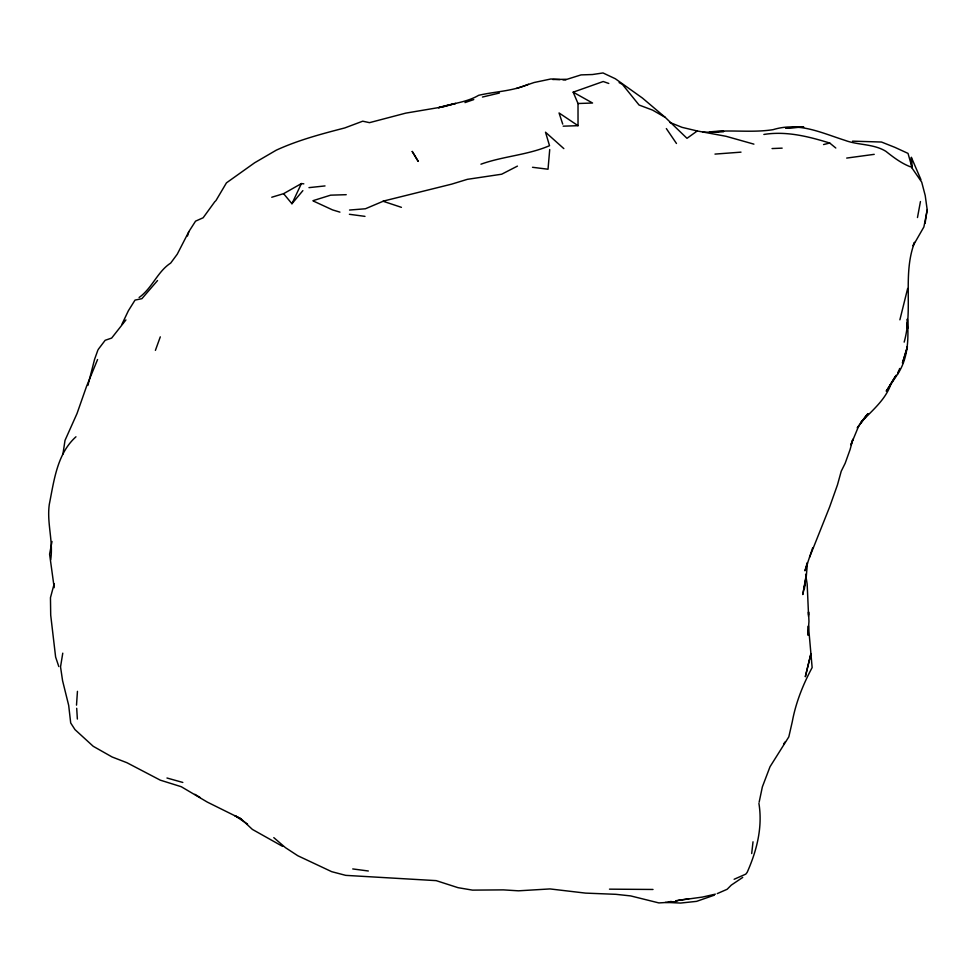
<?xml version="1.0" encoding="UTF-8"?>
<svg xmlns="http://www.w3.org/2000/svg" width="976" height="976" viewBox="0 0 976 976"><rect width="100%" height="100%" fill="white"/><g stroke="black" fill="none" stroke-linecap="round" stroke-linejoin="round"><path stroke-width="1.46" d="M808.531 614.673L807.164 584.099L805.603 574.291M927.066 208.864L925.224 195.566L921.71 182.134L911.743 167.652L911.389 157.429L920.966 179.694M808.201 626.458L807.994 635.193L808.958 621.395L808.543 611.903L808.445 616.259M50.703 559.736C53.485 541.18 46.628 522.855 49.325 504.226C54.07 480.656 56.998 453.852 75.957 436.784M76.506 705.148L77.446 691.35M549.72 149.535L548.024 169.226L532.518 167.286M751.691 853.561L753.021 841.8M807.445 562.908L806.164 577.938L802.784 594.555L806.176 575.267L804.334 589.004L804.236 586.283M925.126 223.26L927.115 209.547M62.94 454.121L65.002 440.408L77.019 413.531L86.51 386.472L97.563 359.534M62.769 653.164L60.536 666.864L62.574 680.687L68.686 705.392L70.699 722.972L74.981 729.609L93.208 746.286L112.118 756.986L126.941 762.72L160.284 780.153L181.268 786.717L207.339 802.113L240.974 818.779L252.381 829.405L282.589 846.375M917.477 217.538L920.453 201.544M52.009 541.473L49.593 554.161L54.192 587.674M927.2 210.243L923.882 226.957L913.072 245.769L914.427 242.365M759.145 802.187L762.354 786.9L770.027 766.733L788.815 736.868L792.305 721.606C795.782 702.671 803.053 684.481 812.142 667.56L808.457 625.75M907.656 288.457L899.884 319.823M898.591 370.917L897.883 373.784L886.232 391.205L896.102 375.26M904.166 342.125C913.377 309.77 902.361 274.659 914.488 242.634M54.18 583.782L50.459 597.69L50.703 615.148L55.62 657.043L58.804 666.547M807.225 562.847L804.968 570.814L812.666 547.865M87.901 385.398L94.611 359.217L97.893 350.079M187.465 236.009L188.832 231.666L195.554 221.149L203.142 217.77L215.037 201.373M899.652 368.489L897.883 373.784C908.485 357.497 908.68 337.684 907.338 319.018L907.582 328.509L907.229 322.739M155.404 350.372L160.296 336.854M809.568 557.272L829.649 506.91L837.481 484.828L841.227 471.237L845.167 463.283L850.108 449.521L852.89 439.224L850.913 444.8L858.807 425.78L867.798 413.812M271.755 197.237L283.601 193.675L291.946 203.728L301.401 183.573L303.817 183.842M895.102 376.809L889.905 385.52M890.99 383.885C885.5 400.075 871.641 410.811 860.49 422.925L866.932 414.861M122.024 324.032L128.381 310.746L135.03 300.096L141.898 298.668L157.539 280.539M215.855 200.763L226.456 182.854L254.651 162.772L276.269 150.17C298.314 140.068 321.421 133.98 344.796 127.929L362.73 121.195L369.501 122.659L405.711 113.143L443.543 106.75L455.536 103.456L438.517 107.714C451.778 103.444 466.589 102.48 478.667 95.306C495.247 91.451 512.571 91.268 528.443 84.278M188.832 231.666L177.254 254.187L170.69 263.081C157.539 271.511 152.134 288.274 139.104 297.497M858.807 425.78L857.27 427.891L867.823 413.787M125.928 319.921L111.667 338.062L105.164 340.295L98.356 349.262M783.594 743.919L785.448 741.65M291.946 203.728L302.877 190.625M742.724 877.412L731.305 885.098L727.144 889.282L717.262 893.601M753.911 144.143L726.059 136.298L697.242 130.967L686.994 138.324L665.242 117.376L642.464 98.076L615.356 78.763L603.022 72.956L592.444 74.53L581.049 74.896L567.08 79.276L552.758 79.507M283.601 193.675L301.401 183.573M517.426 166.115L501.676 174.216L467.333 179.34L451.729 184.122L383.763 200.995L365.427 208.766L349.542 210.047M273.792 837.628L285.431 847.644L297.79 855.732L331.706 871.678L345.724 875.362L436.174 880.633L458.025 887.672L472.506 890.124L503.409 889.88L518.463 890.82L549.988 888.929L585.539 893.113L615.893 894.321L630.703 895.919L658.873 902.922L674.623 902.007L678.283 900.397L702.5 897.066L715.359 894.15M734.135 879.266L745.774 874.142L747.177 872.337C756.803 850.669 762.805 827.16 758.913 803.382M563.176 126.172L578.036 125.684L578.012 103.517L573.18 92.171L603.205 81.52L608.78 83.46M714.334 895.163L696.583 901.36L680.54 903.068L665.4 902.349M464.954 102.59L473.75 99.589M516.487 88.462L534.128 82.509L550.854 78.983L559.882 79.593M313.174 200.629L330.644 195.163L346.224 194.688M480.948 164.188C503.47 156.123 527.613 155.111 549.525 145.692L545.511 132.199L563.835 148.608M823.549 144.558L829.734 143.045L835.798 148.023M482.449 97.039L499.358 93.049M846.704 158.075L874.228 154.342M668.34 901.897L671.293 901.446M675.709 900.763L688.958 898.713M741.004 152.146L714.981 154.098M308.965 187.636L325.02 185.928M763.866 134.456C786.327 130.857 808.531 136.494 829.734 143.045M723.667 131.504L709.503 131.931C730.67 129.527 752.008 132.98 773.041 129.674C798.941 121.756 821.097 132.736 844.984 140.349C858.38 145.363 873.361 143.643 885.83 151.292C893.504 157.356 901.251 163.273 910.474 166.835L911.755 166.481L908.022 153.391L894.882 147.352L881.474 142.032L852.56 141.154M772.053 148.559L782.154 148.145M669.353 902.202L674.623 902.007M578.012 103.517L592.554 103.017L573.18 92.171M653.005 889.465L609.488 889.16M715.371 131.736L723.692 131.504M711.321 132.297L718.495 132.211L703.098 132.199M562.969 79.886L565.885 79.995M352.739 868.933L368.318 870.995M349.396 214.293L364.987 216.367M697.242 130.967L682.09 127.356L669.67 122.366M166.969 778.006L182.817 782.447M339.929 212.134L332.548 209.901L313.198 200.971M401.417 207.339L383.043 201.239M240.974 818.779L234.862 815.607L247.562 824.086M619.113 82.618L622.359 84.326L639.073 105.03L652.566 110.105L665.242 117.376M194.871 794.318L200.104 797.49M578.036 125.684L559.053 112.96L562.725 124.098M666.34 128.576L676.466 143.484M76.701 708.295L77.36 719.056M911.389 157.429L911.743 167.652M810.934 653.627L805.359 676.575L810.934 653.627M412.238 151.439L418.216 161.382L412.226 151.5M907.412 346.724L902.495 362.95L907.412 346.724M799.576 127.173L785.582 128.015L803.773 127.075L799.576 127.173"/></g></svg>
